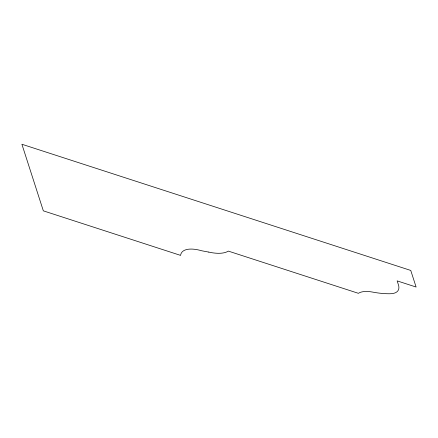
<?xml version="1.0" encoding="UTF-8"?>
<svg xmlns="http://www.w3.org/2000/svg" width="438" height="438" viewBox="0 0 438 438"><rect width="100%" height="100%" fill="white"/><g stroke="black" fill="none" stroke-linecap="round" stroke-linejoin="round"><path stroke-width="0.66" d="M208.789 252.096L201.759 250.788A31.651 13.523 29 0 0 180.598 255.392L43.335 210.842L21.9 144.25L410.762 270.443L416.1 287.032L397.162 280.889L398.498 285.029A27.337 11.684 29 0 1 389.88 293.75A86.155 36.819 29 0 1 372.169 292.009A32.899 14.06 29 0 0 358.404 293.318L228.346 251.111A40.942 17.498 29 0 1 208.789 252.096"/></g></svg>
